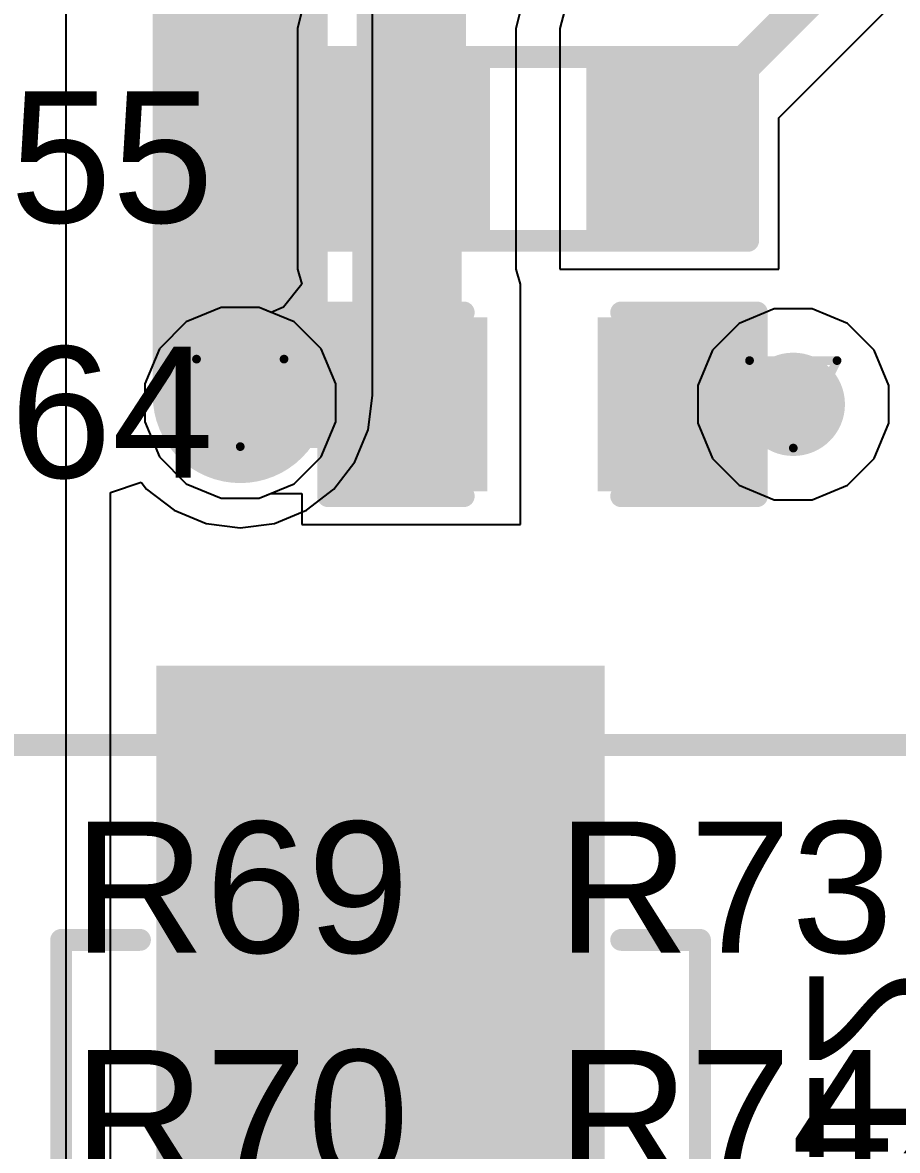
# Model space of a CAD drawing. Header units: inches. Extents: x 0 to 211, y 0 to 201.
# Drawn here: x 0.8645 to 1.0645, y 3.2425 to 3.5003 of the extents above; entities that cross this region are included whole.
import ezdxf

# ---------------------------------------------------------------- set-up
doc = ezdxf.new("R2010")
doc.units = ezdxf.units.IN
doc.header["$MEASUREMENT"] = 0
for name, color, linetype in [('Bottom Layer', 5, 'Continuous'), ('Bottom Overlay', 54, 'Continuous'), ('Bottom Paste', 16, 'Continuous'), ('Bottom Solder', 6, 'Continuous'), ('Drill Drawing', 1, 'Continuous'), ('Layer 1', 16, 'Continuous'), ('Layer 2', 76, 'Continuous'), ('Top Layer', 1, 'Continuous'), ('Top Overlay', 2, 'Continuous'), ('Top Paste', 8, 'Continuous'), ('Top Solder', 216, 'Continuous'), ('Via Holes', 16, 'Continuous')]:
    doc.layers.add(name, color=color, linetype=linetype)
doc.styles.add('Arial', font='', dxfattribs={"height": 0.2})
doc.styles.get('Arial').set_extended_font_data('Arial')

# ---------------------------------------------------------------- blocks, each defined once
blk = doc.blocks.new('SMB__B_26')
at = {"layer": 'Bottom Layer'}
blk.add_hatch(color=5, dxfattribs=at).paths.add_polyline_path([(-0.0354331, 0.0472441), (-0.0354331, -0.0472441), (-0.1456693, -0.0472441), (-0.1456693, 0.0472441)])
at = {"layer": 'Bottom Paste'}
blk.add_hatch(color=16, dxfattribs=at).paths.add_polyline_path([(-0.0354331, 0.0472441), (-0.0354331, -0.0472441), (-0.1456693, -0.0472441), (-0.1456693, 0.0472441)])
at = {"layer": 'Bottom Solder'}
blk.add_hatch(color=6, dxfattribs=at).paths.add_polyline_path([(-0.0314331, 0.05124410000000001), (-0.0314331, -0.05124409999999999), (-0.1496693, -0.05124410000000001), (-0.1496693, 0.05124409999999999)])
at = {"layer": 'Bottom Overlay'}
for points in [[(0.102, 0.073, 0.005, 0.005, 0), (-0.0870001, 0.073, 0.005, 0.005, 0)], [(-0.0869999, 0.055, 0.005, 0.005, 0), (-0.0870001, 0.073, 0.005, 0.005, 0)], [(-0.0870001, -0.073, 0.005, 0.005, 0), (-0.0869999, -0.055, 0.005, 0.005, 0)], [(0.102, -0.073, 0.005, 0.005, 0), (-0.0870001, -0.073, 0.005, 0.005, 0)]]:
    blk.add_lwpolyline(points, format="xyseb", dxfattribs=at)
for points in [[(-0.0882501, 0.073, 0.0025, 0.0025, 1), (-0.0857501, 0.073, 0.0025, 0.0025, 1)], [(-0.0882501, 0.073, 0.0025, 0.0025, 1), (-0.0857501, 0.073, 0.0025, 0.0025, 1)], [(-0.0882499, 0.055, 0.0025, 0.0025, 1), (-0.0857499, 0.055, 0.0025, 0.0025, 1)], [(-0.0882499, -0.055, 0.0025, 0.0025, 1), (-0.0857499, -0.055, 0.0025, 0.0025, 1)], [(-0.0882501, -0.073, 0.0025, 0.0025, 1), (-0.0857501, -0.073, 0.0025, 0.0025, 1)], [(-0.0882501, -0.073, 0.0025, 0.0025, 1), (-0.0857501, -0.073, 0.0025, 0.0025, 1)]]:
    blk.add_lwpolyline(points, format="xyseb", close=True, dxfattribs=at)
blk = doc.blocks.new('C___0603_41')
at = {"layer": 'Top Layer'}
for points in [[(-0.015, 0.0175), (-0.015, -0.0175), (-0.045, -0.0175), (-0.045, 0.0175)], [(0.045, 0.0175), (0.045, -0.0175), (0.015, -0.0175), (0.015, 0.0175)]]:
    blk.add_hatch(color=1, dxfattribs=at).paths.add_polyline_path(points)
at = {"layer": 'Top Paste'}
for points in [[(-0.015, 0.0175), (-0.015, -0.0175), (-0.045, -0.0175), (-0.045, 0.0175)], [(0.045, 0.0175), (0.045, -0.0175), (0.015, -0.0175), (0.015, 0.0175)]]:
    blk.add_hatch(color=8, dxfattribs=at).paths.add_polyline_path(points)
at = {"layer": 'Top Solder'}
for points in [[(-0.0126378, 0.0198622), (-0.0126378, -0.0198622), (-0.0473622, -0.0198622), (-0.0473622, 0.0198622)], [(0.0473622, 0.0198622), (0.0473622, -0.0198622), (0.0126378, -0.0198622), (0.0126378, 0.0198622)]]:
    blk.add_hatch(color=216, dxfattribs=at).paths.add_polyline_path(points)
at = {"layer": 'Top Overlay'}
for points in [[(-0.018, 0.021, 0.005, 0.005, 0), (-0.049, 0.021, 0.005, 0.005, 0)], [(-0.049, 0.021, 0.005, 0.005, 0), (-0.049, -0.021, 0.005, 0.005, 0)], [(0.049, 0.021, 0.005, 0.005, 0), (0.018, 0.021, 0.005, 0.005, 0)], [(0.049, 0.021, 0.005, 0.005, 0), (0.049, -0.021, 0.005, 0.005, 0)], [(-0.018, -0.021, 0.005, 0.005, 0), (-0.049, -0.021, 0.005, 0.005, 0)], [(0.049, -0.021, 0.005, 0.005, 0), (0.018, -0.021, 0.005, 0.005, 0)]]:
    blk.add_lwpolyline(points, format="xyseb", dxfattribs=at)
for points in [[(-0.05025, 0.021, 0.0025, 0.0025, 1), (-0.04775, 0.021, 0.0025, 0.0025, 1)], [(-0.05025, 0.021, 0.0025, 0.0025, 1), (-0.04775, 0.021, 0.0025, 0.0025, 1)], [(-0.01925, 0.021, 0.0025, 0.0025, 1), (-0.01675, 0.021, 0.0025, 0.0025, 1)], [(0.01675, 0.021, 0.0025, 0.0025, 1), (0.01925, 0.021, 0.0025, 0.0025, 1)], [(0.04775, 0.021, 0.0025, 0.0025, 1), (0.05025, 0.021, 0.0025, 0.0025, 1)], [(0.04775, 0.021, 0.0025, 0.0025, 1), (0.05025, 0.021, 0.0025, 0.0025, 1)], [(-0.05025, -0.021, 0.0025, 0.0025, 1), (-0.04775, -0.021, 0.0025, 0.0025, 1)], [(-0.05025, -0.021, 0.0025, 0.0025, 1), (-0.04775, -0.021, 0.0025, 0.0025, 1)], [(-0.01925, -0.021, 0.0025, 0.0025, 1), (-0.01675, -0.021, 0.0025, 0.0025, 1)], [(0.01675, -0.021, 0.0025, 0.0025, 1), (0.01925, -0.021, 0.0025, 0.0025, 1)], [(0.04775, -0.021, 0.0025, 0.0025, 1), (0.05025, -0.021, 0.0025, 0.0025, 1)], [(0.04775, -0.021, 0.0025, 0.0025, 1), (0.05025, -0.021, 0.0025, 0.0025, 1)]]:
    blk.add_lwpolyline(points, format="xyseb", close=True, dxfattribs=at)
blk = doc.blocks.new('R___0603_144')
at = {"layer": 'Top Layer'}
for points in [[(-0.015, 0.0175), (-0.015, -0.0175), (-0.045, -0.0175), (-0.045, 0.0175)], [(0.045, 0.0175), (0.045, -0.0175), (0.015, -0.0175), (0.015, 0.0175)]]:
    blk.add_hatch(color=1, dxfattribs=at).paths.add_polyline_path(points)
at = {"layer": 'Top Paste'}
for points in [[(-0.015, 0.0175), (-0.015, -0.0175), (-0.045, -0.0175), (-0.045, 0.0175)], [(0.045, 0.0175), (0.045, -0.0175), (0.015, -0.0175), (0.015, 0.0175)]]:
    blk.add_hatch(color=8, dxfattribs=at).paths.add_polyline_path(points)
at = {"layer": 'Top Solder'}
for points in [[(-0.011, 0.0215), (-0.011, -0.0215), (-0.049, -0.0215), (-0.049, 0.0215)], [(0.049, 0.0215), (0.049, -0.0215), (0.011, -0.0215), (0.011, 0.0215)]]:
    blk.add_hatch(color=216, dxfattribs=at).paths.add_polyline_path(points)
at = {"layer": 'Top Overlay'}
for points in [[(-0.048, 0.021, 0.005, 0.005, 0), (0.048, 0.021, 0.005, 0.005, 0)], [(-0.048, -0.021, 0.005, 0.005, 0), (-0.048, 0.021, 0.005, 0.005, 0)], [(0.048, -0.021, 0.005, 0.005, 0), (0.048, 0.021, 0.005, 0.005, 0)], [(-0.048, -0.021, 0.005, 0.005, 0), (0.048, -0.021, 0.005, 0.005, 0)]]:
    blk.add_lwpolyline(points, format="xyseb", dxfattribs=at)
for points in [[(-0.04925, 0.021, 0.0025, 0.0025, 1), (-0.04675, 0.021, 0.0025, 0.0025, 1)], [(-0.04925, 0.021, 0.0025, 0.0025, 1), (-0.04675, 0.021, 0.0025, 0.0025, 1)], [(0.04675, 0.021, 0.0025, 0.0025, 1), (0.04925, 0.021, 0.0025, 0.0025, 1)], [(0.04675, 0.021, 0.0025, 0.0025, 1), (0.04925, 0.021, 0.0025, 0.0025, 1)], [(-0.04925, -0.021, 0.0025, 0.0025, 1), (-0.04675, -0.021, 0.0025, 0.0025, 1)], [(-0.04925, -0.021, 0.0025, 0.0025, 1), (-0.04675, -0.021, 0.0025, 0.0025, 1)], [(0.04675, -0.021, 0.0025, 0.0025, 1), (0.04925, -0.021, 0.0025, 0.0025, 1)], [(0.04675, -0.021, 0.0025, 0.0025, 1), (0.04925, -0.021, 0.0025, 0.0025, 1)]]:
    blk.add_lwpolyline(points, format="xyseb", close=True, dxfattribs=at)

msp = doc.modelspace()

# ---------------------------------------------------------------- hatches: boundary and pattern name
at = {"layer": 'Bottom Layer'}
h = msp.add_hatch(color=5, dxfattribs=at)
edge = h.paths.add_edge_path()
edge.add_arc((0.9142968, 3.4133876), 0.011811, 0, 360)
h = msp.add_hatch(color=5, dxfattribs=at)
edge = h.paths.add_edge_path()
edge.add_arc((1.0407069, 3.4130551), 0.011811, 0, 360)
at = {"layer": 'Layer 1'}
h = msp.add_hatch(color=16, dxfattribs=at)
edge = h.paths.add_edge_path()
edge.add_arc((0.9142968, 3.4133876), 0.011811, 0, 360)
h = msp.add_hatch(color=16, dxfattribs=at)
edge = h.paths.add_edge_path()
edge.add_arc((1.0407069, 3.4130551), 0.011811, 0, 360)
at = {"layer": 'Layer 2'}
h = msp.add_hatch(color=76, dxfattribs=at)
edge = h.paths.add_edge_path()
edge.add_arc((0.9142968, 3.4133876), 0.011811, 0, 360)
h = msp.add_hatch(color=76, dxfattribs=at)
edge = h.paths.add_edge_path()
edge.add_arc((1.0407069, 3.4130551), 0.011811, 0, 360)
at = {"layer": 'Top Layer'}
h = msp.add_hatch(color=1, dxfattribs=at)
edge = h.paths.add_edge_path()
edge.add_arc((0.9142968, 3.4133876), 0.011811, 0, 360)
h = msp.add_hatch(color=1, dxfattribs=at)
edge = h.paths.add_edge_path()
edge.add_arc((1.0407069, 3.4130551), 0.011811, 0, 360)
at = {"layer": 'Via Holes'}
h = msp.add_hatch(color=7, dxfattribs=at)
edge = h.paths.add_edge_path()
edge.add_arc((0.9142968, 3.4133876), 0.0059055, 0, 360)
h = msp.add_hatch(color=7, dxfattribs=at)
edge = h.paths.add_edge_path()
edge.add_arc((1.0407069, 3.4130551), 0.0059055, 0, 360)

# ---------------------------------------------------------------- linework, layer by layer
at = {"layer": 'Bottom Layer'}
for p, q in [((0.8744457, 3.7930187), (0.8744464, 3.2079999)), ((0.9445557, 3.415047), (0.9445557, 3.5351583)), ((0.9435247, 3.4072154), (0.9445557, 3.415047)), ((0.9405018, 3.3999176), (0.9435247, 3.4072154)), ((0.9356931, 3.3936507), (0.9405018, 3.3999176)), ((0.8846421, 3.3929145), (0.8916421, 3.3952907)), ((0.8916421, 3.3952907), (0.8929005, 3.3936507)), ((0.8929005, 3.3936507), (0.8991674, 3.388842)), ((0.9294262, 3.388842), (0.9356931, 3.3936507)), ((0.8846423, 3.2181958), (0.8846421, 3.3929145)), ((0.8991674, 3.388842), (0.9064652, 3.3858191)), ((0.9221284, 3.3858191), (0.9294262, 3.388842)), ((0.9064652, 3.3858191), (0.9142968, 3.3847881)), ((0.9142968, 3.3847881), (0.9221284, 3.3858191))]:
    msp.add_line(p, q, dxfattribs=at)
msp.add_lwpolyline([(0.9142968, 3.415047, 0.04, 0.04, 0), (0.9142968, 3.5351583, 0.04, 0.04, 0)], format="xyseb", dxfattribs=at)
msp.add_lwpolyline([(0.9042968, 3.415047, 0.02, 0.02, 1), (0.9242968, 3.415047, 0.02, 0.02, 1)], format="xyseb", close=True, dxfattribs=at)
at = {"layer": 'Drill Drawing'}
for points in [[(0.9042968, 3.4233876, 0.002, 0.002, 0), (0.9242968, 3.4233876, 0.002, 0.002, 0)], [(0.9042968, 3.4233876, 0.002, 0.002, 0), (0.9142968, 3.4033876, 0.002, 0.002, 0)], [(0.9142968, 3.4033876, 0.002, 0.002, 0), (0.9242968, 3.4233876, 0.002, 0.002, 0)], [(1.0307069, 3.4230551, 0.002, 0.002, 0), (1.0507069, 3.4230551, 0.002, 0.002, 0)], [(1.0307069, 3.4230551, 0.002, 0.002, 0), (1.0407069, 3.4030551, 0.002, 0.002, 0)], [(1.0407069, 3.4030551, 0.002, 0.002, 0), (1.0507069, 3.4230551, 0.002, 0.002, 0)]]:
    msp.add_lwpolyline(points, format="xyseb", dxfattribs=at)
for points in [[(0.9037968, 3.4233876, 0.001, 0.001, 1), (0.9047968, 3.4233876, 0.001, 0.001, 1)], [(0.9037968, 3.4233876, 0.001, 0.001, 1), (0.9047968, 3.4233876, 0.001, 0.001, 1)], [(0.9237968, 3.4233876, 0.001, 0.001, 1), (0.9247968, 3.4233876, 0.001, 0.001, 1)], [(0.9237968, 3.4233876, 0.001, 0.001, 1), (0.9247968, 3.4233876, 0.001, 0.001, 1)], [(1.0302069, 3.4230551, 0.001, 0.001, 1), (1.0312069, 3.4230551, 0.001, 0.001, 1)], [(1.0302069, 3.4230551, 0.001, 0.001, 1), (1.0312069, 3.4230551, 0.001, 0.001, 1)], [(1.0502069, 3.4230551, 0.001, 0.001, 1), (1.0512069, 3.4230551, 0.001, 0.001, 1)], [(1.0502069, 3.4230551, 0.001, 0.001, 1), (1.0512069, 3.4230551, 0.001, 0.001, 1)], [(0.9137968, 3.4033876, 0.001, 0.001, 1), (0.9147968, 3.4033876, 0.001, 0.001, 1)], [(0.9137968, 3.4033876, 0.001, 0.001, 1), (0.9147968, 3.4033876, 0.001, 0.001, 1)], [(1.0402069, 3.4030551, 0.001, 0.001, 1), (1.0412069, 3.4030551, 0.001, 0.001, 1)], [(1.0402069, 3.4030551, 0.001, 0.001, 1), (1.0412069, 3.4030551, 0.001, 0.001, 1)]]:
    msp.add_lwpolyline(points, format="xyseb", close=True, dxfattribs=at)
at = {"layer": 'Layer 1'}
for p, q in [((0.9099583, 3.4351986), (0.9019419, 3.4318781)), ((0.9186353, 3.4351986), (0.9099583, 3.4351986)), ((0.9266517, 3.4318781), (0.9186353, 3.4351986)), ((0.9019419, 3.4318781), (0.8958063, 3.4257425)), ((0.9327873, 3.4257425), (0.9266517, 3.4318781)), ((0.8958063, 3.4257425), (0.8924858, 3.4177261)), ((0.9361078, 3.4177261), (0.9327873, 3.4257425)), ((0.8924858, 3.4177261), (0.8924858, 3.4090491)), ((0.9361078, 3.4090491), (0.9361078, 3.4177261)), ((0.8924858, 3.4090491), (0.8958063, 3.4010327)), ((0.9327873, 3.4010327), (0.9361078, 3.4090491)), ((0.8958063, 3.4010327), (0.9019419, 3.3948971)), ((0.9266517, 3.3948971), (0.9327873, 3.4010327)), ((0.9019419, 3.3948971), (0.9099583, 3.3915766)), ((0.9186353, 3.3915766), (0.9266517, 3.3948971)), ((0.9099583, 3.3915766), (0.9186353, 3.3915766))]:
    msp.add_line(p, q, dxfattribs=at)
at = {"layer": 'Layer 2'}
for p, q in [((0.9099583, 3.4351986), (0.9019419, 3.4318781)), ((0.9186353, 3.4351986), (0.9099583, 3.4351986)), ((0.9266517, 3.4318781), (0.9186353, 3.4351986)), ((1.0363684, 3.4348661), (1.028352, 3.4315456)), ((1.0450454, 3.4348661), (1.0363684, 3.4348661)), ((1.0530618, 3.4315456), (1.0450454, 3.4348661)), ((0.9019419, 3.4318781), (0.8958063, 3.4257425)), ((0.9327873, 3.4257425), (0.9266517, 3.4318781)), ((1.028352, 3.4315456), (1.0222164, 3.42541)), ((1.0591974, 3.42541), (1.0530618, 3.4315456)), ((0.8958063, 3.4257425), (0.8924858, 3.4177261)), ((0.9361078, 3.4177261), (0.9327873, 3.4257425)), ((1.0222164, 3.42541), (1.0188959, 3.4173936)), ((1.0625179, 3.4173936), (1.0591974, 3.42541)), ((0.8924858, 3.4177261), (0.8924858, 3.4090491)), ((0.9361078, 3.4090491), (0.9361078, 3.4177261)), ((1.0188959, 3.4173936), (1.0188959, 3.4087166)), ((1.0625179, 3.4087166), (1.0625179, 3.4173936)), ((0.8924858, 3.4090491), (0.8958063, 3.4010327)), ((0.9327873, 3.4010327), (0.9361078, 3.4090491)), ((1.0188959, 3.4087166), (1.0222164, 3.4007002)), ((1.0591974, 3.4007002), (1.0625179, 3.4087166)), ((0.8958063, 3.4010327), (0.9019419, 3.3948971)), ((0.9266517, 3.3948971), (0.9327873, 3.4010327)), ((1.0222164, 3.4007002), (1.028352, 3.3945646)), ((1.0530618, 3.3945646), (1.0591974, 3.4007002)), ((0.9019419, 3.3948971), (0.9099583, 3.3915766)), ((0.9186353, 3.3915766), (0.9266517, 3.3948971)), ((1.028352, 3.3945646), (1.0363684, 3.3912441)), ((1.0450454, 3.3912441), (1.0530618, 3.3945646)), ((0.9099583, 3.3915766), (0.9186353, 3.3915766)), ((1.0363684, 3.3912441), (1.0450454, 3.3912441))]:
    msp.add_line(p, q, dxfattribs=at)
at = {"layer": 'Top Layer'}
for p, q in [((1.0373765, 3.4785489), (1.0687203, 3.5098928)), ((0.9283763, 3.502998), (0.9273762, 3.4989426)), ((0.9773767, 3.4989425), (0.9783768, 3.5029979)), ((0.9883763, 3.502998), (0.9873762, 3.4989426)), ((0.9273762, 3.4989426), (0.9273764, 3.4989425)), ((0.9273764, 3.4989425), (0.9273765, 3.496412)), ((0.9773765, 3.4989424), (0.9773767, 3.4989425)), ((0.9773765, 3.443943), (0.9773765, 3.4989424)), ((0.9873762, 3.4989426), (0.9873764, 3.4989425)), ((0.9873764, 3.4989425), (0.9873765, 3.496412)), ((0.9273765, 3.496412), (0.9273765, 3.4471409)), ((0.9873765, 3.496412), (0.9873765, 3.4439427)), ((1.0373765, 3.4439427), (1.0373765, 3.4785489)), ((0.9273765, 3.4471409), (0.9273764, 3.4439428)), ((0.9273764, 3.4439428), (0.9273763, 3.4439428)), ((0.9273763, 3.4439428), (0.9283763, 3.440555)), ((0.9773767, 3.4439429), (0.9773765, 3.443943)), ((0.9783768, 3.440555), (0.9773767, 3.4439429)), ((0.9873765, 3.4439427), (1.0373765, 3.4439427)), ((0.9283763, 3.440555), (0.9242055, 3.4352827)), ((0.9783765, 3.4373568), (0.9783767, 3.440555)), ((0.9783767, 3.440555), (0.9783768, 3.440555)), ((0.9783765, 3.3855551), (0.9783765, 3.4373568)), ((0.9099583, 3.4351986), (0.9019419, 3.4318781)), ((0.9186353, 3.4351986), (0.9099583, 3.4351986)), ((0.9213764, 3.4340632), (0.9186353, 3.4351986)), ((0.9242055, 3.4352827), (0.9213764, 3.4340632)), ((0.9019419, 3.4318781), (0.8958063, 3.4257425)), ((0.8958063, 3.4257425), (0.8924858, 3.4177261)), ((0.8924858, 3.4177261), (0.8924858, 3.4090491)), ((0.8924858, 3.4090491), (0.8958063, 3.4010327)), ((0.8958063, 3.4010327), (0.9019419, 3.3948971)), ((0.9019419, 3.3948971), (0.9099583, 3.3915766)), ((0.9099583, 3.3915766), (0.9186353, 3.3915766)), ((0.9186353, 3.3915766), (0.9212588, 3.3926633)), ((0.9212588, 3.3926633), (0.9283765, 3.3926633)), ((0.9283765, 3.3926633), (0.9283765, 3.3855551)), ((0.9283765, 3.3855551), (0.9783765, 3.3855551))]:
    msp.add_line(p, q, dxfattribs=at)
for points in [[(0.9533765, 3.4714427, 0.025, 0.025, 0), (0.9533765, 3.5304978, 0.025, 0.025, 0)], [(1.0235833, 3.4849427, 0.008, 0.008, 0), (1.0586271, 3.5199865, 0.008, 0.008, 0)], [(1.0123765, 3.4739427, 0.008, 0.008, 0), (1.0233765, 3.4849427, 0.008, 0.008, 0)], [(1.0233765, 3.4849427, 0.008, 0.008, 0), (1.0235833, 3.4849427, 0.008, 0.008, 0)], [(0.9523765, 3.4140551, 0.025, 0.025, 0), (0.9523765, 3.4714427, 0.025, 0.025, 0)], [(1.0123765, 3.4714427, 0.008, 0.008, 0), (1.0123765, 3.4739427, 0.008, 0.008, 0)], [(0.9142968, 3.4130551, 0.02, 0.02, 0), (0.9533765, 3.4130551, 0.02, 0.02, 0)], [(1.0133765, 3.4130551, 0.02, 0.02, 0), (1.0407069, 3.4130551, 0.02, 0.02, 0)]]:
    msp.add_lwpolyline(points, format="xyseb", dxfattribs=at)
for points in [[(1.0213765, 3.4849427, 0.004, 0.004, 1), (1.0253765, 3.4849427, 0.004, 0.004, 1)], [(1.0213765, 3.4849427, 0.004, 0.004, 1), (1.0253765, 3.4849427, 0.004, 0.004, 1)], [(1.0215833, 3.4849427, 0.004, 0.004, 1), (1.0255833, 3.4849427, 0.004, 0.004, 1)], [(1.0215833, 3.4849427, 0.004, 0.004, 1), (1.0255833, 3.4849427, 0.004, 0.004, 1)], [(0.9461265, 3.4714427, 0.0125, 0.0125, 1), (0.9586265, 3.4714427, 0.0125, 0.0125, 1)], [(0.9471265, 3.4714427, 0.0125, 0.0125, 1), (0.9596265, 3.4714427, 0.0125, 0.0125, 1)], [(1.0103765, 3.4739427, 0.004, 0.004, 1), (1.0143765, 3.4739427, 0.004, 0.004, 1)], [(1.0103765, 3.4739427, 0.004, 0.004, 1), (1.0143765, 3.4739427, 0.004, 0.004, 1)], [(1.0103765, 3.4714427, 0.004, 0.004, 1), (1.0143765, 3.4714427, 0.004, 0.004, 1)], [(0.9461265, 3.4140551, 0.0125, 0.0125, 1), (0.9586265, 3.4140551, 0.0125, 0.0125, 1)], [(0.9092968, 3.4130551, 0.01, 0.01, 1), (0.9192968, 3.4130551, 0.01, 0.01, 1)], [(0.9483765, 3.4130551, 0.01, 0.01, 1), (0.9583765, 3.4130551, 0.01, 0.01, 1)], [(1.0083765, 3.4130551, 0.01, 0.01, 1), (1.0183765, 3.4130551, 0.01, 0.01, 1)], [(1.0357069, 3.4130551, 0.01, 0.01, 1), (1.0457069, 3.4130551, 0.01, 0.01, 1)]]:
    msp.add_lwpolyline(points, format="xyseb", close=True, dxfattribs=at)
at = {"layer": 'Top Overlay'}
msp.add_lwpolyline([(0.7029992, 3.3351899, 0.005, 0.005, 0), (1.0844788, 3.3351899, 0.005, 0.005, 0)], format="xyseb", dxfattribs=at)

# ---------------------------------------------------------------- block references
msp.add_blockref('R___0603_144', (0.9823765, 3.4714427))
for name, p, rotation in [('C___0603_41', (0.9833765, 3.4130551), 180), ('SMB__B_26', (0.9463701, 3.2036088), 270)]:
    msp.add_blockref(name, p, dxfattribs=dict(rotation=rotation))

# ---------------------------------------------------------------- texts
at = {"layer": 'Bottom Overlay', "style": 'Arial', "text_generation_flag": 2}
msp.add_text('D12', height=0.03, rotation=270, dxfattribs=at).set_placement((1.044375, 3.2075122))
at = {"layer": 'Top Overlay', "style": 'Arial'}
for s, p in [('R55', (0.8313798, 3.4545871)), ('C64', (0.8313798, 3.3962575)), ('R69', (0.8760429, 3.2876668)), ('R73', (0.986685, 3.2876668)), ('R70', (0.8760429, 3.23543)), ('R74', (0.986685, 3.23543))]:
    msp.add_text(s, height=0.03, dxfattribs=at).set_placement(p)

doc.saveas('drawing.dxf')
